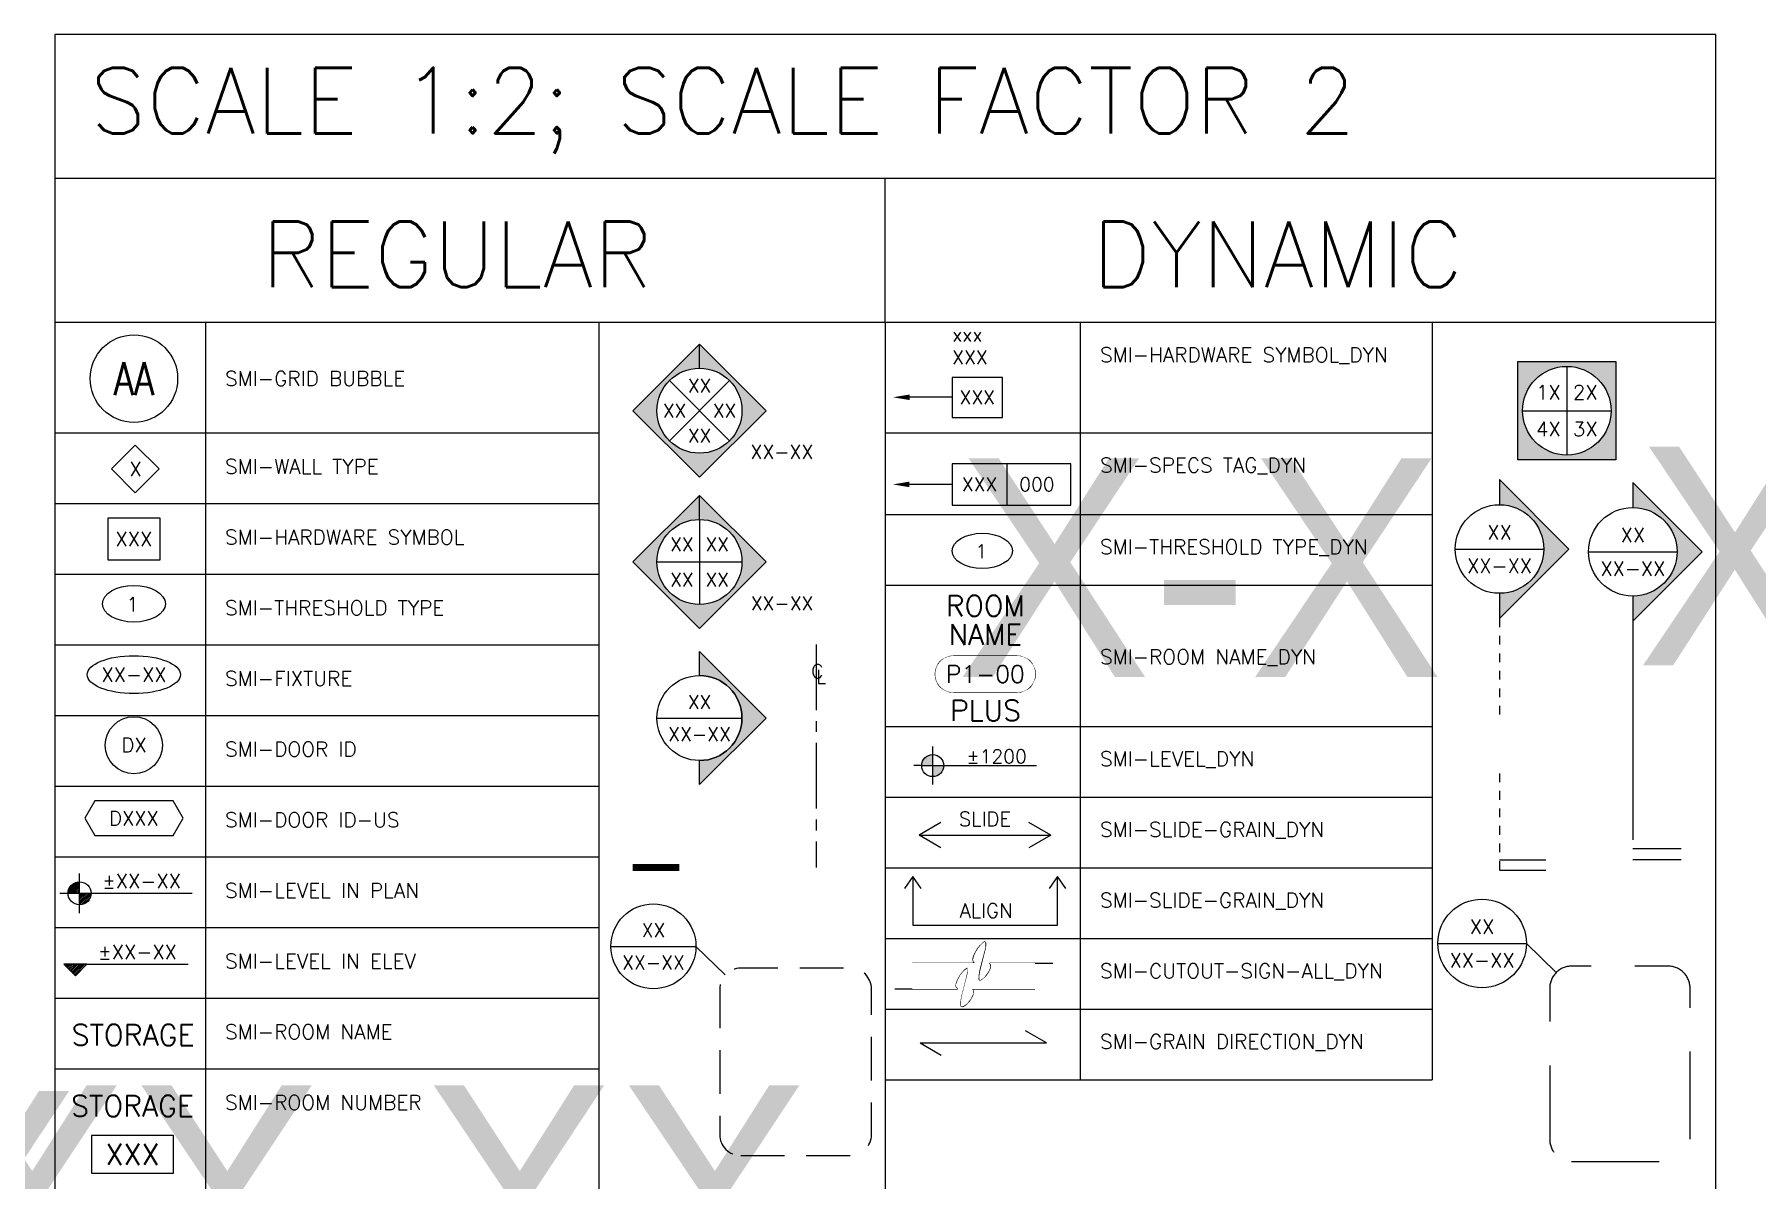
# Model space of a CAD drawing. Header units: inches. Extents: x -11160 to 9368, y -3485 to 2663.
# Drawn here: x -5046.43 to -5026.75, y 910.14 to 923.23 of the extents above; entities that cross this region are included whole.
import ezdxf
from ezdxf.enums import TextEntityAlignment as Align

# ---------------------------------------------------------------- set-up
doc = ezdxf.new("R2018")
doc.units = ezdxf.units.IN
doc.header["$MEASUREMENT"] = 0
doc.set_wipeout_variables(frame=1)
for name, pattern in [('AUDIT_D_100415104425-1', [0]), ('CENTER', [2, 1.25, -0.25, 0.25, -0.25]), ('CENTER2', [1.125, 0.75, -0.125, 0.125, -0.125]), ('HIDDENX2', [0.75, 0.5, -0.25]), ('PHANTOM2', [1.25, 0.625, -0.125, 0.125, -0.125, 0.125, -0.125])]:
    doc.linetypes.add(name, pattern=pattern)
doc.layers.add('A-ARCH-NOTE', color=2, linetype='AUDIT_D_100415104425-1', lineweight=20)
doc.layers.add('SM-A-NOTE', color=2, linetype='Continuous')
doc.layers.add('SM-I-Ctrl-Wout', color=197, linetype='Continuous')
doc.styles.add('ATTRIBUTES', font='romans.shx')
doc.styles.add('ATTRIBUTES-1', font='romans.shx', dxfattribs={"height": 0.082031})
doc.styles.add('SIMPLEX', font='simplex.shx')
doc.styles.add('SMI-1', font='romans.shx', dxfattribs={"height": 0.082031})
doc.styles.add('SMI-2', font='romans.shx', dxfattribs={"height": 0.167969})
doc.styles.add('SMM-1', font='romans.shx', dxfattribs={"height": 2})

# ---------------------------------------------------------------- blocks, each defined once
blk = doc.blocks.new('SMI-4way-elev_dyn')
h = blk.add_hatch(color=8)
h.paths.add_polyline_path([(-0.2802, 0.2802), (-0.2802, -0.2802), (0.2802, -0.2802), (0.2802, 0.2802)])
h.paths.add_polyline_path([(0.2531, 0, 1), (-0.2531, 0, 1)], flags=16)
h.paths.add_polyline_path([(-0.1881, -0.1666), (-0.0065, -0.1666), (-0.0065, -0.0436), (-0.1881, -0.0436)], flags=8)
h.paths.add_polyline_path([(0.0221, -0.1666), (0.1998, -0.1666), (0.1998, -0.0436), (0.0221, -0.0436)], flags=8)
h.paths.add_polyline_path([(0.0221, 0.0436), (0.1998, 0.0436), (0.1998, 0.1666), (0.0221, 0.1666)], flags=8)
h.paths.add_polyline_path([(-0.194, 0.0436), (-0.0397, 0.0436), (-0.0397, 0.1666), (-0.194, 0.1666)], flags=8)
at = {"color": 3}
for p, q in [((0, 0.2531), (0, -0.2531)), ((-0.2531, 0), (0.2531, 0))]:
    blk.add_line(p, q, dxfattribs=at)
at = {"color": 8}
blk.add_lwpolyline([(-0.2802, -0.2802), (-0.2802, 0.2802), (0.2802, 0.2802), (0.2802, -0.2802)], close=True, dxfattribs=at)
at = {"color": 3}
blk.add_circle((0, 0), 0.2531, dxfattribs=at)
at = {"color": 8}
blk.add_circle((0, 0), 0.2531, dxfattribs=at)
at = {"color": 2, "style": 'ATTRIBUTES-1'}
for tag, p in [('N1', (-0.1051, 0.1051)), ('N2', (0.1051, 0.1051)), ('N4', (-0.1051, -0.1051)), ('N3', (0.1051, -0.1051))]:
    blk.add_attdef(tag, text='', height=0.082, dxfattribs=at).set_placement(p, align=Align.MIDDLE_CENTER)
at = {"color": 2, "lineweight": 30, "flags": 104}
blk.add_attdef('PAGE', text='', height=0.082, dxfattribs=at).set_placement((0.398, -0.2046), align=Align.TOP_LEFT)
blk = doc.blocks.new('*U217')
at = {"color": 1}
blk.add_line((7.93, 3.02), (7.93, -2.98), dxfattribs=at)
at = {"color": 1, "linetype": 'ByBlock'}
blk.add_lwpolyline([(-6.22, 0.02, 0.8, 0, 0), (-8.62, 0.02, 0, 0, 0)], format="xyseb", dxfattribs=at)
for points in [[(-4.8, 0.02), (-6.22, 0.02)], [(0, 0.02), (-4.8, 0.02)]]:
    blk.add_lwpolyline(points, dxfattribs=at)
at = {"color": 0}
blk.add_lwpolyline([(0, -2.98), (17.23, -2.98), (17.23, 3.02), (0, 3.02)], close=True, dxfattribs=at)
at = {"color": 2, "lineweight": 30, "flags": 104}
blk.add_attdef('NAME', text='', height=2, dxfattribs=at).set_placement((0.57, 3.83), align=Align.BOTTOM_LEFT)
at = {"color": 2, "style": 'SMM-1'}
blk.add_attdef('TYP', text='', height=2, dxfattribs=at).set_placement((3.96, 0.02), align=Align.MIDDLE_CENTER)
blk.add_attdef('XXX', text='', height=2, dxfattribs=at).set_placement((9.73, 0.02), align=Align.MIDDLE_LEFT)
blk = doc.blocks.new('SMI-cline-symbol')
at = {"color": 2, "char_height": 0.082, "width": 2.23601, "style": 'SMI-1'}
for s, insert, attachment_point in [('C', (-0.029, 0.114), 1), ('L', (0, 0), 7)]:
    blk.add_mtext(s, dxfattribs=dict(at, insert=insert, attachment_point=attachment_point))
blk = doc.blocks.new('SMM-reference-bubble')
at = {"color": 3}
blk.add_line((-6.17, 0), (6.17, 0), dxfattribs=at)
blk.add_circle((0, 0), 6.17, dxfattribs=at)
at = {"color": 2, "style": 'ATTRIBUTES-1'}
for tag, p in [('NO', (0, 2.34)), ('PAGE', (0, -2.34))]:
    blk.add_attdef(tag, text='', height=2, dxfattribs=at).set_placement(p, align=Align.MIDDLE_CENTER)
blk = doc.blocks.new('SMI-4_way_angled_elevation_symbol')
at = {"color": 2}
for p, q in [((4.36, 4.36), (-4.36, -4.36)), ((-4.36, 4.36), (4.36, -4.36))]:
    blk.add_line(p, q, dxfattribs=at)
blk.add_circle((0, 0), 6.17, dxfattribs=at)
at = {"color": 2, "style": 'ATTRIBUTES-1'}
for p in [(0, 3.62), (-3.62, 0), (3.62, 0), (0, -3.62)]:
    blk.add_attdef('NO', text='', height=2, dxfattribs=at).set_placement(p, align=Align.MIDDLE_CENTER)
blk.add_attdef('PAGE', text='', height=2, dxfattribs=at).set_placement((7.41, -4.97), align=Align.TOP_LEFT)
blk = doc.blocks.new('*U141')
at = {"color": 3}
blk.add_line((0, -44.7), (6.74, -44.7), dxfattribs=at)
at = {"color": 5}
blk.add_line((0, -46.22), (6.74, -46.22), dxfattribs=at)
at = {"color": 5, "linetype": 'CENTER'}
for points in [[(0, -9.66), (0, -24.23)], [(0, -32.17), (0, -46.22)]]:
    blk.add_lwpolyline(points, dxfattribs=at)
blk = doc.blocks.new('*U142')
at = {"layer": 'A-ARCH-NOTE', "color": 3}
blk.add_lwpolyline([(-4.63, -4.76, -1), (-4.63, 0.53), (4.63, 0.53, -1), (4.63, -4.76)], format="xyb", close=True, dxfattribs=at)
at = {"color": 0, "style": 'SIMPLEX'}
blk.add_attdef('P1-00', text='', height=2.5, dxfattribs=at).set_placement((0, -2.11), align=Align.MIDDLE)
at = {"layer": 'A-ARCH-NOTE', "color": 4, "style": 'ATTRIBUTES-1'}
for tag, p in [('RM_NAME2', (0, 6.3)), ('RM_NAME', (0, 2.14)), ('MISC', (0.03, -8.89))]:
    blk.add_attdef(tag, text='', height=3, dxfattribs=at).set_placement(p, align=Align.CENTER)
blk.add_wipeout([(0, 0.53), (4.63, 0.53), (4.91, 0.51), (5.09, 0.49), (5.57, 0.35), (5.95, 0.17), (6.3, -0.07), (6.63, -0.39), (6.93, -0.82), (7.09, -1.15), (7.22, -1.62), (7.27, -2.11), (7.22, -2.61), (7.09, -3.08), (6.93, -3.41), (6.63, -3.84), (6.3, -4.16), (5.95, -4.4), (5.57, -4.58), (5.09, -4.72), (4.91, -4.74), (4.63, -4.76), (0, -4.76), (-4.63, -4.76), (-4.91, -4.74), (-5.09, -4.72), (-5.57, -4.58), (-5.95, -4.4), (-6.3, -4.16), (-6.63, -3.84), (-6.93, -3.41), (-7.09, -3.08), (-7.22, -2.61), (-7.27, -2.11), (-7.22, -1.62), (-7.09, -1.15), (-6.93, -0.82), (-6.63, -0.39), (-6.3, -0.07), (-5.95, 0.17), (-5.57, 0.35), (-5.09, 0.49), (-4.91, 0.51), (-4.63, 0.53)]).dxf.layer = 'SM-I-Ctrl-Wout'
blk = doc.blocks.new('*U145')
at = {"color": 1}
blk.add_lwpolyline([(0, -2.91), (7.29, -2.91), (7.29, 2.91), (0, 2.91)], close=True, dxfattribs=at)
blk.add_lwpolyline([(-6.19, 0.02, 0.8, 0, 0), (-8.59, 0.02, 0, 0, 0)], format="xyseb", dxfattribs=at)
for points in [[(-4.2, 0.02), (-6.19, 0.02)], [(0, 0.02), (-4.2, 0.02)]]:
    blk.add_lwpolyline(points, dxfattribs=at)
at = {"color": 2, "style": 'ATTRIBUTES-1'}
for tag, p in [('NAME2', (0, 9.13)), ('NAME1', (0, 5.82))]:
    blk.add_attdef(tag, text='', height=2, dxfattribs=at).set_placement(p, align=Align.MIDDLE_LEFT)
blk.add_attdef('NO.', text='', height=2, dxfattribs=at).set_placement((3.64, 0), align=Align.MIDDLE_CENTER)
blk = doc.blocks.new('*U165')
at = {"color": 1}
blk.add_line((7.93, 3.02), (7.93, -2.98), dxfattribs=at)
at = {"color": 0}
blk.add_lwpolyline([(0, -2.98), (17.23, -2.98), (17.23, 3.02), (0, 3.02)], close=True, dxfattribs=at)
at = {"color": 1, "linetype": 'ByBlock'}
blk.add_lwpolyline([(-6.22, 0.02, 0.8, 0, 0), (-8.62, 0.02, 0, 0, 0)], format="xyseb", dxfattribs=at)
for points in [[(-4.8, 0.02), (-6.22, 0.02)], [(0, 0.02), (-4.8, 0.02)]]:
    blk.add_lwpolyline(points, dxfattribs=at)
at = {"color": 2, "lineweight": 30, "flags": 104}
blk.add_attdef('NAME', text='', height=2, dxfattribs=at).set_placement((0.57, 3.83), align=Align.BOTTOM_LEFT)
at = {"color": 2, "style": 'SMM-1'}
blk.add_attdef('TYP', text='', height=2, dxfattribs=at).set_placement((3.96, 0.02), align=Align.MIDDLE_CENTER)
blk.add_attdef('XXX', text='', height=2, dxfattribs=at).set_placement((9.73, 0.02), align=Align.MIDDLE_LEFT)
blk = doc.blocks.new('*U147')
at = {"linetype": 'ByBlock'}
for points in [[(-0.328, 0.188), (0.129, 0.188, -0.35878), (0.113, 0.222, -0.158891), (0.191, 0.34, -0.660676), (0.202, 0.336, -0.099894), (0.193, 0.272), (0.16, 0.144, 0.063527), (0.151, 0.074, 0.712672), (0.172, 0.064, 0.165502), (0.24, 0.151, 0.321469), (0.232, 0.188), (0.69, 0.188)], [(-0.457, 0), (0, 0, -0.35878), (-0.015, 0.034, -0.158891), (0.062, 0.152, -0.660676), (0.073, 0.148, -0.099894), (0.064, 0.084), (0.032, -0.044, 0.063527), (0.023, -0.113, 0.712672), (0.043, -0.124, 0.165502), (0.112, -0.036, 0.321469), (0.104, 0), (0.561, 0)]]:
    blk.add_lwpolyline(points, format="xyb", dxfattribs=at)
at = {"color": 191, "linetype": 'ByBlock'}
blk.add_wipeout([(-0.328, 0.188), (-0.328, 0), (0, 0), (-0.007, 0.005), (-0.011, 0.009), (-0.014, 0.014), (-0.016, 0.021), (-0.016, 0.027), (-0.015, 0.034), (-0.012, 0.045), (-0.009, 0.055), (-0.004, 0.067), (0.002, 0.078), (0.009, 0.091), (0.014, 0.099), (0.021, 0.11), (0.027, 0.117), (0.034, 0.125), (0.039, 0.131), (0.046, 0.138), (0.052, 0.144), (0.059, 0.15), (0.065, 0.154), (0.069, 0.154), (0.071, 0.149), (0.073, 0.144), (0.073, 0.131), (0.072, 0.115), (0.07, 0.105), (0.068, 0.096), (0.064, 0.084), (0.061, 0.069), (0.058, 0.059), (0.055, 0.049), (0.052, 0.035), (0.048, 0.02), (0.045, 0.01), (0.041, -0.008), (0.038, -0.019), (0.034, -0.034), (0.031, -0.048), (0.027, -0.063), (0.025, -0.08), (0.023, -0.098), (0.023, -0.117), (0.024, -0.121), (0.026, -0.124), (0.029, -0.126), (0.037, -0.127), (0.046, -0.122), (0.055, -0.115), (0.063, -0.109), (0.074, -0.098), (0.08, -0.091), (0.089, -0.079), (0.096, -0.069), (0.101, -0.06), (0.106, -0.05), (0.112, -0.036), (0.114, -0.026), (0.114, -0.017), (0.111, -0.009), (0.106, -0.002), (0.104, 0), (0.561, 0), (0.561, 0.188), (0.232, 0.188), (0.237, 0.183), (0.24, 0.177), (0.242, 0.171), (0.243, 0.166), (0.243, 0.16), (0.241, 0.154), (0.239, 0.147), (0.236, 0.141), (0.231, 0.13), (0.227, 0.122), (0.22, 0.112), (0.216, 0.106), (0.211, 0.099), (0.205, 0.093), (0.199, 0.086), (0.193, 0.081), (0.187, 0.076), (0.181, 0.071), (0.175, 0.066), (0.172, 0.064), (0.169, 0.062), (0.165, 0.061), (0.162, 0.061), (0.16, 0.061), (0.158, 0.062), (0.155, 0.064), (0.153, 0.066), (0.152, 0.068), (0.151, 0.07), (0.151, 0.074), (0.152, 0.087), (0.153, 0.104), (0.156, 0.126), (0.159, 0.14), (0.162, 0.15), (0.164, 0.16), (0.168, 0.173), (0.169, 0.18), (0.172, 0.19), (0.176, 0.204), (0.179, 0.217), (0.182, 0.228), (0.185, 0.24), (0.189, 0.254), (0.193, 0.27), (0.196, 0.28), (0.198, 0.287), (0.2, 0.298), (0.201, 0.308), (0.202, 0.315), (0.202, 0.326), (0.202, 0.33), (0.201, 0.337), (0.201, 0.337), (0.199, 0.34), (0.198, 0.341), (0.194, 0.342), (0.191, 0.34), (0.186, 0.336), (0.177, 0.328), (0.168, 0.319), (0.16, 0.31), (0.149, 0.297), (0.138, 0.279), (0.131, 0.267), (0.125, 0.255), (0.121, 0.245), (0.117, 0.235), (0.113, 0.222), (0.112, 0.212), (0.113, 0.206), (0.116, 0.199), (0.12, 0.194), (0.123, 0.191), (0.129, 0.188)], dxfattribs=at).dxf.layer = 'SM-I-Ctrl-Wout'
blk = doc.blocks.new('SMI-section_right')
at = {"color": 3}
blk.add_line((-6.17, 0), (6.17, 0), dxfattribs=at)
blk.add_circle((0, 0), 6.17, dxfattribs=at)
at = {"color": 2, "style": 'ATTRIBUTES-1'}
for tag, p in [('NO', (0, 2.34)), ('PAGE', (0, -2.34))]:
    blk.add_attdef(tag, text='', height=2, dxfattribs=at).set_placement(p, align=Align.MIDDLE_CENTER)
blk = doc.blocks.new('SM_TAG FULL ARROW')
for points in [[(6.17, 0), (9.66, 0), (0, 9.66), (-9.66, 0), (-6.17, 0, -1)], [(-6.17, 0), (-9.66, 0), (0, -9.66), (9.66, 0), (6.17, 0, -1)]]:
    blk.add_hatch(color=252).paths.add_polyline_path(points)
at = {"color": 8}
blk.add_line((6.17, 0), (9.66, 0), dxfattribs=at)
blk.add_line((6.17, 0), (9.66, 0), dxfattribs=at)
blk.add_lwpolyline([(-9.66, 0), (0, 9.66), (9.66, 0), (0, -9.66)], close=True, dxfattribs=at)
blk.add_circle((0, 0), 6.17, dxfattribs=at)
blk = doc.blocks.new('SMI-4_way_elevation_symbol')
at = {"color": 3}
for p, q in [((0, 6.17), (0, -6.17)), ((-6.17, 0), (6.17, 0))]:
    blk.add_line(p, q, dxfattribs=at)
blk.add_circle((0, 0), 6.17, dxfattribs=at)
at = {"color": 2, "style": 'ATTRIBUTES-1'}
for p in [(-2.56, 2.56), (2.56, 2.56), (-2.56, -2.56), (2.56, -2.56)]:
    blk.add_attdef('NO', text='', height=2, dxfattribs=at).set_placement(p, align=Align.MIDDLE_CENTER)
blk.add_attdef('PAGE', text='', height=2, dxfattribs=at).set_placement((7.44, -4.99), align=Align.TOP_LEFT)
blk = doc.blocks.new('SM_TAG ARROW')
blk.add_hatch(color=8).paths.add_polyline_path([(0, -6.17), (0, -9.66), (9.66, 0), (0, 9.66), (0, 6.17, -1)])
at = {"color": 8}
blk.add_lwpolyline([(0, -6.17, 1), (0, 6.17), (0, 9.66), (9.66, 0), (0, -9.66)], format="xyb", close=True, dxfattribs=at)
blk = doc.blocks.new('*U149')
at = {"color": 3}
blk.add_ellipse((4.3, -0.07), major_axis=(4.38, 0), ratio=0.581778, dxfattribs=at)
at = {"color": 2, "style": 'ATTRIBUTES-1'}
blk.add_attdef('TRASH_NO.', text='', height=2, dxfattribs=at).set_placement((4.13, -1.14), align=Align.CENTER)
blk = doc.blocks.new('*U150')
h = blk.add_hatch(color=9)
h.paths.add_polyline_path([(0, 1.6, 0.414214), (-1.6, 0), (0, 0)])
h.paths.add_polyline_path([(1.6, 0), (0, 0), (0, -1.6, 0.414214)])
at = {"color": 3}
for p, q in [((0, -2.75), (0, 2.75)), ((-1.6, 0), (-2.75, 0)), ((-1.6, 0), (15.05, 0))]:
    blk.add_line(p, q, dxfattribs=at)
blk.add_circle((0, 0), 1.6, dxfattribs=at)
at = {"color": 2, "style": 'ATTRIBUTES-1'}
blk.add_attdef('LEVEL', text='', height=2, dxfattribs=at).set_placement((4.92, -0.27), align=Align.BOTTOM_LEFT)
blk = doc.blocks.new('SMI-grain_direction_DYN')
for p, q in [((0, 0), (3.05, -1.76)), ((0, 0), (18.36, 0)), ((18.36, 0), (15.31, 1.76))]:
    blk.add_line(p, q)
blk = doc.blocks.new('*U152')
at = {"color": 1}
for points in [[(0.0477, -0.0674), (0, 0), (-0.0477, -0.0674)], [(0, 0), (0, -0.2781), (0.8279, -0.2781), (0.8279, 0)], [(0.8755, -0.0674), (0.8279, 0), (0.7802, -0.0674)]]:
    blk.add_lwpolyline(points, dxfattribs=at)
at = {"color": 2, "style": 'SMM-1', "flags": 8}
blk.add_attdef('ALIGN', text='', height=0.082, dxfattribs=at).set_placement((0.4191, -0.194), align=Align.MIDDLE_CENTER)
blk = doc.blocks.new('SMI-walltype')
at = {"color": 3}
blk.add_lwpolyline([(-0.0013, -0.1357), (0.1348, 0.0004), (-0.0013, 0.1365), (-0.1374, 0.0004)], close=True, dxfattribs=at)
at = {"color": 2, "style": 'ATTRIBUTES-1'}
blk.add_attdef('WALL_TYPE_NO.', text='', height=0.082, dxfattribs=at).set_placement((0, 0), align=Align.MIDDLE_CENTER)
blk = doc.blocks.new('*U163')
at = {"color": 1}
for p, q in [((-0.2515, 0.0722), (-0.3765, 0)), ((0.3765, 0), (0.2515, -0.0722))]:
    blk.add_line(p, q, dxfattribs=at)
blk.add_lwpolyline([(-0.2515, -0.0722), (-0.3765, 0), (0.3765, 0), (0.2515, 0.0722)], dxfattribs=at)
at = {"color": 2, "style": 'SMI-1', "flags": 8}
blk.add_attdef('TEXT', text='', height=0.082, dxfattribs=at).set_placement((0, 0.0925), align=Align.MIDDLE_CENTER)
blk = doc.blocks.new('*U164')
at = {"color": 5, "linetype": 'CENTER'}
blk.add_line((0, -0.3963), (0, -1.7573), dxfattribs=at)
at = {"color": 3}
blk.add_line((0, -1.6948), (0.2763, -1.6948), dxfattribs=at)
at = {"color": 5}
blk.add_line((0, -1.7573), (0.2763, -1.7573), dxfattribs=at)
blk = doc.blocks.new('*U204')
h = blk.add_hatch(color=8)
edge = h.paths.add_edge_path()
edge.add_line((0.3963, 0), (0, 0.3963))
edge.add_line((0, 0.3963), (0, 0.2531))
edge.add_arc((0, 0), 0.2531, -90, 90, ccw=False)
edge.add_line((0, -0.2531), (0, -0.3963))
edge.add_line((0, -0.3963), (0.3963, 0))
at = {"color": 3}
blk.add_line((-0.2531, 0), (0.2531, 0), dxfattribs=at)
at = {"color": 8}
blk.add_lwpolyline([(0.3963, 0), (0, 0.3963), (0, 0.2531, -1), (0, -0.2531), (0, -0.3963)], format="xyb", close=True, dxfattribs=at)
at = {"color": 3}
blk.add_circle((0, 0), 0.2531, dxfattribs=at)
at = {"color": 2, "style": 'SMI-1', "flags": 8}
for tag, p in [('NO', (0, 0.096)), ('PAGE', (0, -0.096))]:
    blk.add_attdef(tag, text='', height=0.082, dxfattribs=at).set_placement(p, align=Align.MIDDLE_CENTER)
blk = doc.blocks.new('SMI-room_number')
at = {"color": 3}
blk.add_lwpolyline([(0, -0.1074), (0.4683, -0.1074), (0.4683, 0.1074), (0, 0.1074)], close=True, dxfattribs=at)
at = {"color": 4, "style": 'ATTRIBUTES'}
blk.add_attdef('R_NAME', text='', height=0.1197, dxfattribs=at).set_placement((0.2341, 0.2773), align=Align.MIDDLE_CENTER)
at = {"color": 2, "style": 'ATTRIBUTES'}
blk.add_attdef('NO.', text='', height=0.1197, dxfattribs=at).set_placement((0.2341, 0), align=Align.MIDDLE_CENTER)
blk = doc.blocks.new('SMI-room_name')
at = {"color": 4, "style": 'ATTRIBUTES'}
blk.add_attdef('R_NAME', text='', height=0.1197, dxfattribs=at).set_placement((0, 0), align=Align.MIDDLE_CENTER)
blk = doc.blocks.new('*U205')
at = {"color": 3}
for p, q in [((-0.6397, 0.6876), (-0.1335, 0.6876)), ((-0.1335, 0.6876), (0.0366, 0.521))]:
    blk.add_line(p, q, dxfattribs=at)
at = {"color": 3, "linetype": 'HIDDENX2', "flags": 128}
blk.add_lwpolyline([(0.125, -0.5576), (0.6769, -0.5576, 0.414214), (0.8019, -0.4326), (0.8019, 0.4326, 0.414214), (0.6769, 0.5576), (0.125, 0.5576, 0.414214), (0, 0.4326), (0, -0.4326, 0.414214)], format="xyb", close=True, dxfattribs=at)
at = {"color": 3}
blk.add_circle((-0.3866, 0.6876), 0.2531, dxfattribs=at)
at = {"color": 2, "style": 'SMI-1', "flags": 8}
for tag, p in [('#', (-0.3866, 0.7836)), ('##', (-0.3866, 0.5916))]:
    blk.add_attdef(tag, text='', height=0.082, dxfattribs=at).set_placement(p, align=Align.MIDDLE_CENTER)
blk = doc.blocks.new('SMI-grid_bubble')
at = {"linetype": 'Continuous'}
blk.add_circle((0, 0), 0.25, dxfattribs=at)
at = {"color": 2, "linetype": 'Continuous', "style": 'SMI-1', "width": 0.8}
blk.add_attdef('XX', text='', height=0.1875, dxfattribs=at).set_placement((0, 0), align=Align.MIDDLE_CENTER)
blk = doc.blocks.new('SMI-hardware_symbol')
at = {"color": 1}
blk.add_lwpolyline([(-0.1493, -0.1193), (0.1494, -0.1193), (0.1494, 0.1192), (-0.1493, 0.1192)], close=True, dxfattribs=at)
at = {"color": 2, "style": 'ATTRIBUTES-1'}
blk.add_attdef('NO.', text='', height=0.082, dxfattribs=at).set_placement((0, 0), align=Align.MIDDLE_CENTER)
blk = doc.blocks.new('SMI-trash_type')
at = {"color": 3}
blk.add_ellipse((0, 0), major_axis=(0.1797, 0), ratio=0.581778, dxfattribs=at)
at = {"color": 2, "style": 'ATTRIBUTES-1'}
blk.add_attdef('TRASH_NO.', text='', height=0.082, dxfattribs=at).set_placement((-0.0072, -0.0441), align=Align.CENTER)
blk = doc.blocks.new('SMI-fixture')
at = {"color": 3}
blk.add_ellipse((0, 0), major_axis=(0.2668, 0), ratio=0.405564, dxfattribs=at)
at = {"color": 2, "style": 'ATTRIBUTES-1'}
blk.add_attdef('FIXTURE_NO.', text='', height=0.082, dxfattribs=at).set_placement((0, 0), align=Align.MIDDLE_CENTER)
blk = doc.blocks.new('SMI-door-ID')
at = {"color": 2}
blk.add_circle((-0.001, -0.0007), 0.1633, dxfattribs=at)
at = {"color": 2, "style": 'ATTRIBUTES-1'}
blk.add_attdef('DOOR_NO.', text='', height=0.082, dxfattribs=at).set_placement((0, 0), align=Align.MIDDLE_CENTER)
blk = doc.blocks.new('SMI-door-ID-US')
at = {"color": 2}
blk.add_lwpolyline([(0.2243, 0.0986), (-0.2241, 0.0986), (-0.281, 0), (-0.2241, -0.0986), (0.2243, -0.0986), (0.2812, 0)], close=True, dxfattribs=at)
at = {"color": 2, "style": 'ATTRIBUTES-1'}
blk.add_attdef('DOOR_ID', text='', height=0.082, dxfattribs=at).set_placement((0, 0), align=Align.MIDDLE_CENTER)
blk = doc.blocks.new('SMI-level_in_plan')
at = {"color": 3}
for p, q in [((0, -0.1129), (0, 0.1129)), ((-0.1129, 0), (0.6433, 0)), ((-0.0652, 0.0089), (-0.0089, 0.0652)), ((-0.0641, 0), (0.0016, 0.0658)), ((-0.062, 0.022), (-0.022, 0.062)), ((-0.0542, 0), (0, 0.0542)), ((-0.0442, 0), (0, 0.0442)), ((-0.0343, 0), (0, 0.0343)), ((-0.0244, 0), (0, 0.0244)), ((-0.0144, 0), (0, 0.0144)), ((-0.0045, 0), (0, 0.0045)), ((0.0641, 0), (-0.0016, -0.0658)), ((0.0045, 0), (0, -0.0045)), ((0.0244, 0), (0, -0.0244)), ((0.0144, 0), (0, -0.0144)), ((0.0343, 0), (0, -0.0343)), ((0.0442, 0), (0, -0.0442)), ((0.0542, 0), (0, -0.0542)), ((0.0652, -0.0089), (0.0089, -0.0652)), ((0.062, -0.022), (0.022, -0.062))]:
    blk.add_line(p, q, dxfattribs=at)
blk.add_circle((0, 0), 0.0658, dxfattribs=at)
at = {"color": 2, "style": 'ATTRIBUTES-1'}
blk.add_attdef('LEVEL', text='', height=0.082, dxfattribs=at).set_placement((0.3545, 0.0702), align=Align.MIDDLE_CENTER)
blk = doc.blocks.new('SMI-level_in_elev')
at = {"color": 3}
for p, q in [((-0.0658, 0.0658), (0.6433, 0.0658)), ((-0.06, 0.06), (-0.0542, 0.0658)), ((-0.055, 0.055), (-0.0442, 0.0658)), ((-0.05, 0.05), (-0.0343, 0.0658)), ((-0.0451, 0.0451), (-0.0244, 0.0658)), ((-0.0401, 0.0401), (-0.0144, 0.0658)), ((-0.0351, 0.0351), (-0.0045, 0.0658)), ((0.0045, 0.0658), (-0.0307, 0.0307)), ((0.0144, 0.0658), (-0.0257, 0.0257)), ((0.0244, 0.0658), (-0.0207, 0.0207)), ((0.0343, 0.0658), (-0.0157, 0.0157)), ((0.0442, 0.0658), (-0.0108, 0.0108)), ((0.0542, 0.0658), (-0.0058, 0.0058)), ((0.0641, 0.0658), (-0.0008, 0.0008))]:
    blk.add_line(p, q, dxfattribs=at)
blk.add_lwpolyline([(-0.0658, 0.0658), (0, 0), (0.0658, 0.0658), (-0.0658, 0.0658)], dxfattribs=at)
at = {"color": 2, "style": 'ATTRIBUTES-1'}
blk.add_attdef('LEVEL', text='', height=0.082, dxfattribs=at).set_placement((0.3545, 0.136), align=Align.MIDDLE_CENTER)

msp = doc.modelspace()

# ---------------------------------------------------------------- linework, layer by layer
at = {"color": 30}
msp.add_line((-5036.70599, 919.93424), (-5036.70599, 921.57996), dxfattribs=at)
for p, q in [((-5044.47806, 919.93424), (-5044.47806, 906.34394)), ((-5039.98036, 919.93424), (-5039.98036, 905.53644)), ((-5034.47736, 919.93424), (-5034.47736, 911.27935)), ((-5030.45575, 919.93424), (-5030.45575, 911.27935)), ((-5046.19955, 918.67409), (-5039.98036, 918.67409)), ((-5036.70599, 918.67409), (-5030.45575, 918.67409)), ((-5046.19955, 917.86659), (-5039.98036, 917.86659)), ((-5036.70599, 917.73935), (-5030.45575, 917.73935)), ((-5046.19955, 917.05909), (-5039.98036, 917.05909)), ((-5036.70599, 916.93185), (-5030.45575, 916.93185)), ((-5046.19955, 916.25159), (-5039.98036, 916.25159)), ((-5046.19955, 915.44409), (-5039.98036, 915.44409)), ((-5046.19955, 914.63659), (-5039.98036, 914.63659)), ((-5036.70599, 914.50935), (-5030.45575, 914.50935)), ((-5046.19955, 913.82908), (-5039.98036, 913.82908)), ((-5036.70599, 913.70185), (-5030.45575, 913.70185)), ((-5046.19955, 913.02158), (-5039.98036, 913.02158)), ((-5046.19955, 912.21408), (-5039.98036, 912.21408)), ((-5046.19955, 911.40658), (-5039.98036, 911.40658)), ((-5036.70599, 911.27935), (-5030.45575, 911.27935))]:
    msp.add_line(p, q)
at = {"color": 8, "linetype": 'CENTER2'}
msp.add_line((-5037.49823, 916.2554), (-5037.49823, 913.70686), dxfattribs=at)
at = {"color": 3}
msp.add_line((-5038.87093, 912.80613), (-5038.53558, 912.47956), dxfattribs=at)
at = {"color": 30}
for points in [[(-5027.21243, 921.57996), (-5027.21243, 923.22568), (-5046.19955, 923.22568), (-5046.19955, 921.57996)], [(-5027.21243, 919.93424), (-5027.21243, 921.57996), (-5046.19955, 921.57996), (-5046.19955, 919.93424)], [(-5036.70599, 919.93424), (-5046.19955, 919.93424), (-5046.19955, 903.92144), (-5036.70599, 903.92144)]]:
    msp.add_lwpolyline(points, dxfattribs=at)
msp.add_lwpolyline([(-5036.70599, 903.92144), (-5027.21243, 903.92144), (-5027.21243, 919.93424), (-5036.70599, 919.93424)], close=True, dxfattribs=at)
at = {"color": 5, "linetype": 'PHANTOM2', "ltscale": 0.5}
msp.add_lwpolyline([(-5039.59238, 916.2554, 0, 0, 0), (-5039.59238, 913.70686, 0.07874, 0.07874, 0), (-5039.06185, 913.70686, 0, 0, 0)], format="xyseb", dxfattribs=at)
at = {"color": 3, "linetype": 'HIDDENX2', "flags": 128}
msp.add_lwpolyline([(-5038.35929, 910.41536), (-5037.104, 910.41536, 0.41421356), (-5036.864, 910.65536), (-5036.864, 912.31669, 0.41421356), (-5037.104, 912.55669), (-5038.35929, 912.55669, 0.41421356), (-5038.59929, 912.31669), (-5038.59929, 910.65536, 0.41421356)], format="xyb", close=True, dxfattribs=at)

# ---------------------------------------------------------------- block references
at = {"color": 0}
ref = msp.add_blockref('SMI-grid_bubble', (-5045.29528, 919.29332), dxfattribs=dict(at, xscale=2, yscale=2, zscale=2))
ref.add_attrib('XX', 'AA', dxfattribs={"color": 0, "linetype": 'Continuous', "height": 0.375, "style": 'SMI-1', "width": 0.8}).set_placement((-5045.29528, 919.29332), align=Align.MIDDLE_CENTER)
at = {"xscale": 0.0787401574803151, "yscale": 0.0787401574803151, "zscale": 0.0787401574803151, "rotation": 90}
for p in [(-5038.83032, 918.92652), (-5038.83032, 917.19803)]:
    msp.add_blockref('SM_TAG FULL ARROW', p, dxfattribs=at)
for name, p, xscale, yscale, zscale, values in [('*U145', (-5035.94186, 919.0786), 0.07874015748031496, 0.07874015748031496, 0.07874015748031496, {'NO.': 'XXX', 'NAME1': 'XXX', 'NAME2': 'xxx'}), ('*U204', (-5029.68576, 917.34596), 2, 2, 2, {'NO': 'XX', 'PAGE': 'XX-XX'}), ('*U204', (-5028.1618, 917.31426), 2, 2, 2, {'NO': 'XX', 'PAGE': 'XX-XX'}), ('SMI-hardware_symbol', (-5045.29537, 917.45924), 2, 2, 2, {'NO.': 'XXX'}), ('*U149', (-5035.93598, 917.3306), 0.07874015748031496, 0.07874015748031496, 0.07874015748031496, {'TRASH_NO.': '1'}), ('SMI-section_right', (-5038.83032, 915.41498), 0.07874015748031496, 0.07874015748031496, 0.07874015748031496, {'NO': 'XX', 'PAGE': 'XX-XX'}), ('*U150', (-5036.16429, 914.87132), 0.07874015748031496, 0.07874015748031496, 0.07874015748031496, {'LEVEL': '%%p1200'}), ('SMI-door-ID-US', (-5045.29541, 914.26977), 2, 2, 2, {'DOOR_ID': 'DXXX'}), ('*U163', (-5035.56714, 914.07781), 2, 2, 2, {'TEXT': 'SLIDE'}), ('*U152', (-5036.39208, 913.60333), 2, 2, 2, {'ALIGN': 'ALIGN'}), ('SMM-reference-bubble', (-5039.35693, 912.80613), 0.07874015748031496, 0.07874015748031496, 0.07874015748031496, {'NO': 'XX', 'PAGE': 'XX-XX'}), ('*U205', (-5029.11164, 911.46429), 2, 2, 2, {'#': 'XX', '##': 'XX-XX'}), ('SMI-room_name', (-5045.30464, 911.79252), 2, 2, 2, {'R_NAME': 'STORAGE'}), ('SMI-room_number', (-5045.7792, 910.42812), 2, 2, 2, {'NO.': 'XXX', 'R_NAME': 'STORAGE'})]:
    msp.add_blockref(name, p, dxfattribs=dict(xscale=xscale, yscale=yscale, zscale=zscale)).add_auto_attribs(values)
ref = msp.add_blockref('SMI-4way-elev_dyn', (-5028.91621, 918.92652), dxfattribs=dict(xscale=1.999999999999998, yscale=1.999999999999998, zscale=1.999999999999998))
ref.add_attrib('N1', '1X', dxfattribs={"color": 2, "height": 0.164062, "style": 'ATTRIBUTES-1'}).set_placement((-5029.12645, 919.13676), align=Align.MIDDLE_CENTER)
ref.add_attrib('N2', '2X', dxfattribs={"color": 2, "height": 0.164062, "style": 'ATTRIBUTES-1'}).set_placement((-5028.70597, 919.13676), align=Align.MIDDLE_CENTER)
ref.add_attrib('N3', '3X', dxfattribs={"color": 2, "height": 0.164062, "style": 'ATTRIBUTES-1'}).set_placement((-5028.70597, 918.71629), align=Align.MIDDLE_CENTER)
ref.add_attrib('N4', '4X', dxfattribs={"color": 2, "height": 0.164062, "style": 'ATTRIBUTES-1'}).set_placement((-5029.12645, 918.71629), align=Align.MIDDLE_CENTER)
lines = msp.add_mtext('XX-XX', dxfattribs={"color": 2, "insert": (-5028.12019, 918.51724), "char_height": 2.5, "attachment_point": 1})
ref.add_attrib('PAGE', '', (-5028.12019, 918.51724), dxfattribs={"flags": 104}).embed_mtext(lines)
ref = msp.add_blockref('SMI-4_way_angled_elevation_symbol', (-5038.83032, 918.92652), dxfattribs=dict(xscale=0.07874015748031496, yscale=0.07874015748031496, zscale=0.07874015748031496))
ref.add_attrib('PAGE', 'XX-XX', dxfattribs={"color": 2, "height": 0.1575, "style": 'ATTRIBUTES-1'}).set_placement((-5038.24696, 918.53548), align=Align.TOP_LEFT)
ref.add_attrib('NO', 'XX', dxfattribs={"color": 2, "height": 0.1575, "style": 'ATTRIBUTES-1'}).set_placement((-5039.11575, 918.92652), align=Align.MIDDLE_CENTER)
ref.add_attrib('NO', 'XX', dxfattribs={"color": 2, "height": 0.1575, "style": 'ATTRIBUTES-1'}).set_placement((-5038.83032, 918.6411), align=Align.MIDDLE_CENTER)
ref.add_attrib('NO', 'XX', dxfattribs={"color": 2, "height": 0.1575, "style": 'ATTRIBUTES-1'}).set_placement((-5038.54489, 918.92652), align=Align.MIDDLE_CENTER)
ref.add_attrib('NO', 'XX', dxfattribs={"color": 2, "height": 0.1575, "style": 'ATTRIBUTES-1'}).set_placement((-5038.83032, 919.21195), align=Align.MIDDLE_CENTER)
at = {"color": 0, "xscale": 2, "yscale": 2, "zscale": 2}
for name, p, values in [('SMI-walltype', (-5045.27705, 918.25995), {'WALL_TYPE_NO.': 'X'}), ('SMI-trash_type', (-5045.29528, 916.72002), {'TRASH_NO.': '1'}), ('SMI-fixture', (-5045.29528, 915.91072), {'FIXTURE_NO.': 'XX-XX'}), ('SMI-door-ID', (-5045.29325, 915.105), {'DOOR_NO.': 'DX'}), ('SMI-level_in_plan', (-5045.91606, 913.41213), {'LEVEL': '%%pXX-XX'}), ('SMI-level_in_elev', (-5045.96314, 912.47015), {'LEVEL': '%%pXX-XX'})]:
    msp.add_blockref(name, p, dxfattribs=at).add_auto_attribs(values)
ref = msp.add_blockref('SMI-4_way_elevation_symbol', (-5038.83032, 917.19803), dxfattribs=dict(xscale=0.07874015748031496, yscale=0.07874015748031496, zscale=0.07874015748031496))
ref.add_attrib('PAGE', 'XX-XX', dxfattribs={"color": 2, "height": 0.1575, "style": 'ATTRIBUTES-1'}).set_placement((-5038.24478, 916.80512), align=Align.TOP_LEFT)
ref.add_attrib('NO', 'XX', dxfattribs={"color": 2, "height": 0.1575, "style": 'ATTRIBUTES-1'}).set_placement((-5039.03215, 916.99621), align=Align.MIDDLE_CENTER)
ref.add_attrib('NO', 'XX', dxfattribs={"color": 2, "height": 0.1575, "style": 'ATTRIBUTES-1'}).set_placement((-5038.62849, 916.99621), align=Align.MIDDLE_CENTER)
ref.add_attrib('NO', 'XX', dxfattribs={"color": 2, "height": 0.1575, "style": 'ATTRIBUTES-1'}).set_placement((-5038.62849, 917.39986), align=Align.MIDDLE_CENTER)
ref.add_attrib('NO', 'XX', dxfattribs={"color": 2, "height": 0.1575, "style": 'ATTRIBUTES-1'}).set_placement((-5039.03215, 917.39986), align=Align.MIDDLE_CENTER)
for name, p, xscale, yscale, zscale in [('*U141', (-5029.68576, 917.31426), 0.07874015748031496, 0.07874015748031496, 0.07874015748031496), ('*U164', (-5028.1618, 917.31426), 2, 2, 2), ('SM_TAG ARROW', (-5038.83032, 915.41498), 0.07874015748031496, 0.07874015748031496, 0.07874015748031496), ('SMI-cline-symbol', (-5037.49823, 915.80932), 1.920000000000001, 1.920000000000001, 1.920000000000001), ('SMI-grain_direction_DYN', (-5036.30917, 911.70166), 0.07874015748031496, 0.07874015748031496, 0.07874015748031496)]:
    msp.add_blockref(name, p, dxfattribs=dict(xscale=xscale, yscale=yscale, zscale=zscale))
ref = msp.add_blockref('SMI-4way-elev_dyn', (-5047.98136, 911.42398))
ref.add_attrib('N1', '1X', dxfattribs={"color": 2, "height": 0.082031, "style": 'ATTRIBUTES-1'}).set_placement((-5048.08648, 911.5291), align=Align.MIDDLE_CENTER)
ref.add_attrib('N2', '2X', dxfattribs={"color": 2, "height": 0.082031, "style": 'ATTRIBUTES-1'}).set_placement((-5047.87625, 911.5291), align=Align.MIDDLE_CENTER)
ref.add_attrib('N3', '3X', dxfattribs={"color": 2, "height": 0.082031, "style": 'ATTRIBUTES-1'}).set_placement((-5047.87625, 911.31886), align=Align.MIDDLE_CENTER)
ref.add_attrib('N4', '4X', dxfattribs={"color": 2, "height": 0.082031, "style": 'ATTRIBUTES-1'}).set_placement((-5048.08648, 911.31886), align=Align.MIDDLE_CENTER)
lines = msp.add_mtext('XX-XX', dxfattribs={"color": 2, "insert": (-5047.58336, 911.21934), "char_height": 2.5, "attachment_point": 1})
ref.add_attrib('PAGE', '', (-5047.58336, 911.21934), dxfattribs={"flags": 104}).embed_mtext(lines)
ref = msp.add_blockref('*U217', (-5051.49419, 911.00214), dxfattribs=dict(xscale=0.03937007874015748, yscale=0.03937007874015748, zscale=0.03937007874015748))
ref.add_attrib('TYP', 'XXX', dxfattribs={"layer": 'SM-A-NOTE', "height": 0.07874, "style": 'SMM-1'}).set_placement((-5051.3381, 911.00295), align=Align.MIDDLE_CENTER)
ref.add_attrib('XXX', '000', dxfattribs={"layer": 'SM-A-NOTE', "height": 0.07874, "style": 'SMM-1'}).set_placement((-5051.11103, 911.00295), align=Align.MIDDLE_LEFT)
lines = msp.add_mtext('X-X', dxfattribs={"color": 2, "insert": (-5051.47183, 911.15275), "char_height": 2.5, "attachment_point": 1})
ref.add_attrib('NAME', '', (-5051.47183, 911.15275), dxfattribs={"flags": 104}).embed_mtext(lines)

# ---------------------------------------------------------------- texts
at = {"char_height": 0.75, "width": 18.2089105, "attachment_point": 1, "style": 'SMI-2'}
for s, insert in [('SCALE 1:2; SCALE FACTOR 2 ', (-5045.79509, 922.84501)), ('REGULAR', (-5043.83544, 921.08839)), ('DYNAMIC', (-5034.34188, 921.08839))]:
    msp.add_mtext(s, dxfattribs=dict(at, insert=insert))
at = {"color": 2, "char_height": 0.1679688, "attachment_point": 7, "style": 'SMI-2'}
for s, insert in [('SMI-HARDWARE SYMBOL_DYN', (-5034.25262, 919.46512)), ('SMI-GRID BUBBLE', (-5044.25332, 919.20928)), ('SMI-WALL TYPE', (-5044.25332, 918.20497)), ('SMI-SPECS TAG_DYN', (-5034.25262, 918.20497)), ('SMI-HARDWARE SYMBOL', (-5044.25332, 917.39747)), ('SMI-THRESHOLD TYPE_DYN', (-5034.25262, 917.27024)), ('SMI-THRESHOLD TYPE', (-5044.25332, 916.58997)), ('SMI-ROOM NAME_DYN', (-5034.25262, 916.01338)), ('SMI-FIXTURE', (-5044.25332, 915.78247)), ('SMI-DOOR ID', (-5044.25332, 914.97497)), ('SMI-LEVEL_DYN', (-5034.25262, 914.84773)), ('SMI-DOOR ID-US', (-5044.25332, 914.16747)), ('SMI-SLIDE-GRAIN_DYN', (-5034.25262, 914.04023)), ('SMI-LEVEL IN PLAN', (-5044.25332, 913.35997)), ('SMI-SLIDE-GRAIN_DYN', (-5034.25262, 913.23273)), ('SMI-LEVEL IN ELEV', (-5044.25332, 912.55247)), ('SMI-CUTOUT-SIGN-ALL_DYN', (-5034.25262, 912.42523)), ('SMI-ROOM NAME', (-5044.25332, 911.74496)), ('SMI-GRAIN DIRECTION_DYN', (-5034.25262, 911.61773)), ('SMI-ROOM NUMBER', (-5044.25332, 910.93746))]:
    msp.add_mtext(s, dxfattribs=dict(at, insert=insert))

# ---------------------------------------------------------------- next in the draw order: block references
at = {"color": 2, "xscale": 0.07874015748031496, "yscale": 0.07874015748031496, "zscale": 0.07874015748031496}
msp.add_blockref('*U142', (-5035.56346, 916.08274), dxfattribs=at).add_auto_attribs({'MISC': 'PLUS', 'RM_NAME': 'NAME', 'RM_NAME2': 'ROOM', 'P1-00': 'P1-00'})
at = {"xscale": 1.574803149606299, "yscale": 1.574803149606299, "zscale": 1.574803149606299}
msp.add_blockref('*U147', (-5035.87916, 912.31881), dxfattribs=at)

# ---------------------------------------------------------------- next in the draw order: linework, layer by layer
for p, q in [((-5036.70599, 915.31685), (-5030.45575, 915.31685)), ((-5036.70599, 912.89435), (-5030.45575, 912.89435)), ((-5036.70599, 912.08685), (-5030.45575, 912.08685))]:
    msp.add_line(p, q)

# ---------------------------------------------------------------- next in the draw order: block references
at = {"color": 1}
ref = msp.add_blockref('*U165', (-5035.94186, 918.08284), dxfattribs=dict(at, xscale=0.07874015748031496, yscale=0.07874015748031496, zscale=0.07874015748031496))
ref.add_attrib('TYP', 'XXX', dxfattribs={"layer": 'SM-A-NOTE', "height": 0.15748, "style": 'SMM-1'}).set_placement((-5035.62968, 918.08445), align=Align.MIDDLE_CENTER)
ref.add_attrib('XXX', '000', dxfattribs={"layer": 'SM-A-NOTE', "height": 0.15748, "style": 'SMM-1'}).set_placement((-5035.17553, 918.08445), align=Align.MIDDLE_LEFT)
lines = msp.add_mtext('X-X', dxfattribs={"color": 2, "insert": (-5035.89715, 918.38407), "char_height": 2.5, "attachment_point": 1})
ref.add_attrib('NAME', '', (-5035.89715, 918.38407), dxfattribs={"flags": 104}).embed_mtext(lines)

doc.saveas('drawing.dxf')
